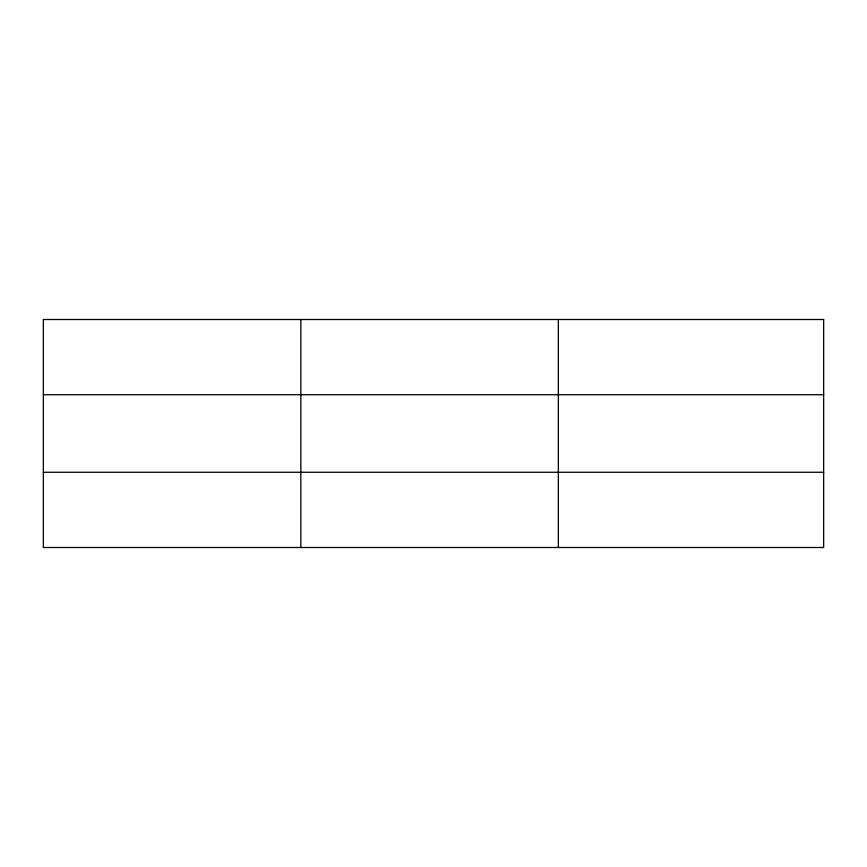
<?xml version="1.0" encoding="UTF-8"?>
<svg xmlns="http://www.w3.org/2000/svg" width="867" height="867" viewBox="0 0 867 867"><rect width="100%" height="100%" fill="white"/><g stroke="black" fill="none" stroke-linecap="round" stroke-linejoin="round"><path stroke-width="1.3" d="M300.849 547.5L300.849 319.5M558.348 547.5L558.348 319.5M43.35 394.734L823.65 394.734M43.35 472.266L823.65 472.266M823.65 319.5L823.65 547.5L43.35 547.5L43.35 319.5L823.65 319.5"/></g></svg>
